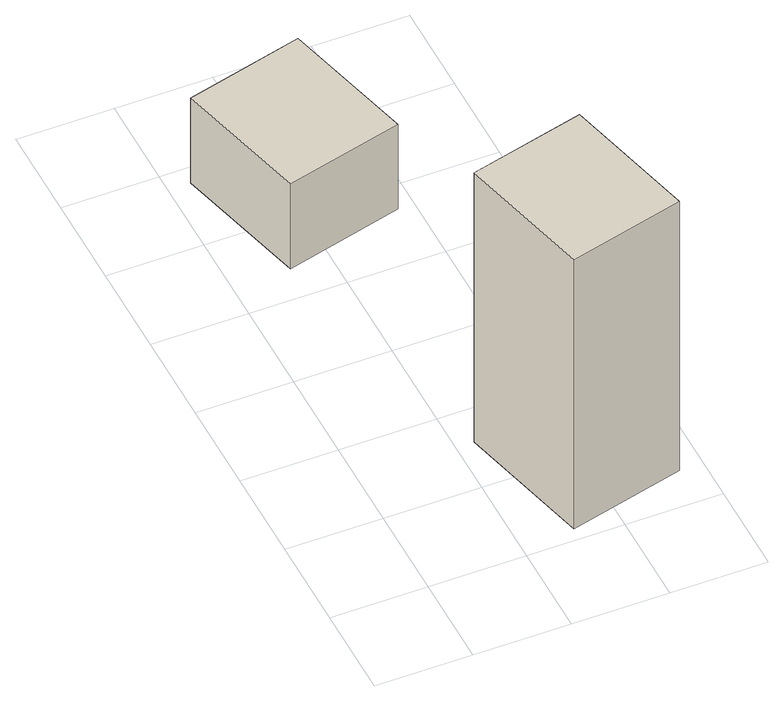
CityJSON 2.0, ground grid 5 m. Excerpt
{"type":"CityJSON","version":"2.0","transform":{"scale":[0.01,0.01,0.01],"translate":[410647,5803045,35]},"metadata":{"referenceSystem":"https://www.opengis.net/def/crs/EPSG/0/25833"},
"CityObjects":{
"building1":{"type":"Building","attributes":{"Gemeindeschluessel":"11000009","BezugspunktDach":"2200","function":"31001_2074","measuredHeight":19.33,"storeysAboveGround":1},"address":[{"country":"Germany","locality":"Berlin","thoroughfareNumber":"38 (11)","thoroughfareName":"Wernsdorfer Straße"}],"geometry":[{"type":"Solid","lod":"1","boundaries":[[[[0,1,2,3]],[[4,5,6,7]],[[4,7,3,2]],[[5,4,2,1]],[[6,5,1,0]],[[7,6,0,3]]]]}]},
"building2":{"type":"Building","attributes":{"Gemeindeschluessel":"11000009","BezugspunktDach":"2200","function":"31001_2074","measuredHeight":7.71,"storeysAboveGround":1},"address":[{"country":"Germany","locality":"Berlin","thoroughfareNumber":"38 (12)","thoroughfareName":"Wernsdorfer Straße"}],"geometry":[{"type":"Solid","lod":"1","boundaries":[[[[8,9,10,11]],[[12,13,14,15]],[[12,15,11,10]],[[13,12,10,9]],[[14,13,9,8]],[[15,14,8,11]]]]}]}
},
"vertices":[
[772,72,1797],[1378,223,1797],[1197,943,1797],[592,792,1797],[1197,943,74],[1378,223,74],[772,72,74],[592,792,74],
[283,2157,652],[899,2315,652],[716,3028,652],[100,2870,652],[716,3028,109],[899,2315,109],[283,2157,109],[100,2870,109]
]}
